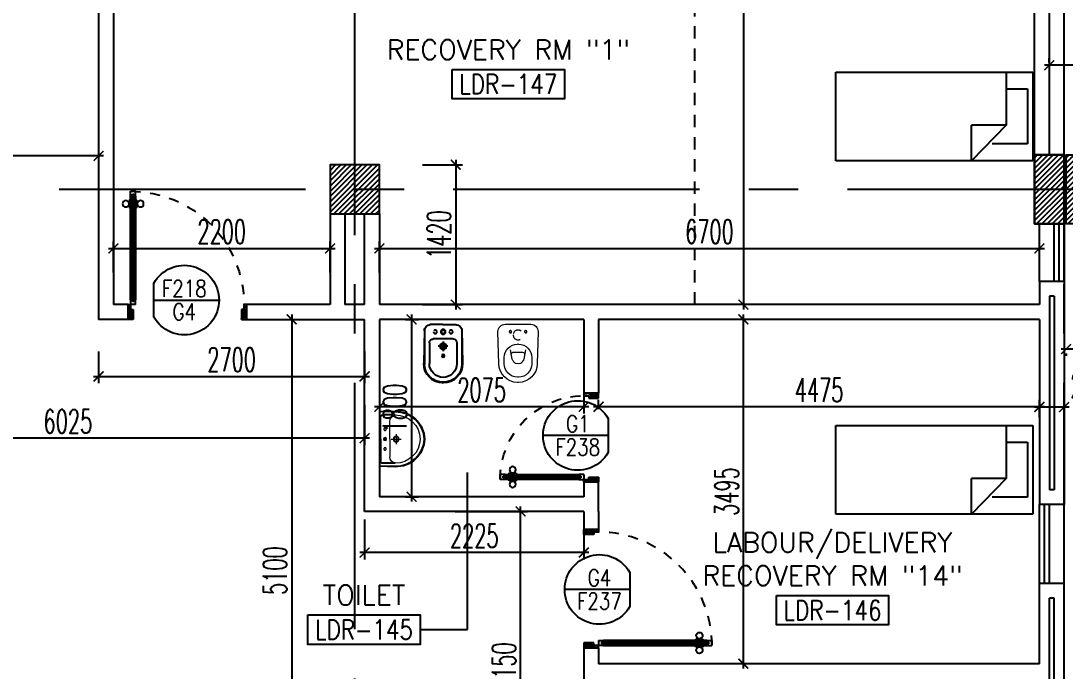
# Model space of a CAD drawing. Extents: x 275967.8 to 276060, y 57291.9 to 57371.4.
# Drawn here: x 276000.15 to 276010.75, y 57315.47 to 57322.07 of the extents above; entities that cross this region are included whole.
import ezdxf
from ezdxf.enums import TextEntityAlignment as Align

# ---------------------------------------------------------------- set-up
doc = ezdxf.new("R2010")
doc.units = 0
doc.header["$MEASUREMENT"] = 0
doc.header["$PDMODE"] = 34
for name, pattern in [('CENTERX2', [4, 2.5, -0.5, 0.5, -0.5]), ('DASHED', [0.75, 0.5, -0.25]), ('HIDDEN', [0.375, 0.25, -0.125]), ('HIDDEN2', [0.1875, 0.125, -0.0625])]:
    doc.linetypes.add(name, pattern=pattern)
doc.layers.get('0').update_dxf_attribs({"linetype": 'CONTINUOUS'})
doc.layers.get('DEFPOINTS').update_dxf_attribs({"linetype": 'CONTINUOUS'})
for name, color, linetype in [('AXES', 11, 'CENTERX2'), ('COL', 5, 'CONTINUOUS'), ('CRT-HIDE', 7, 'HIDDEN2'), ('DIM', 4, 'CONTINUOUS'), ('DOOR', 7, 'CONTINUOUS'), ('DOOR-CR', 2, 'CONTINUOUS'), ('DOOR-NO', 3, 'CONTINUOUS'), ('FIX', 3, 'CONTINUOUS'), ('FUR', 4, 'CONTINUOUS'), ('HAT', 8, 'CONTINUOUS'), ('INSUL', 4, 'CONTINUOUS'), ('RM-BOX', 4, 'CONTINUOUS'), ('RM-NAME', 2, 'CONTINUOUS'), ('RM-NO', 2, 'CONTINUOUS'), ('WALL', 2, 'CONTINUOUS'), ('WIN', 3, 'CONTINUOUS')]:
    doc.layers.add(name, color=color, linetype=linetype)
doc.styles.add('ROMANS', font='ROMANS.shx', dxfattribs={"width": 0.6})
doc.dimstyles.new('STANDARD in', dxfattribs={"dimtxt": 0.24, "dimasz": 0.1, "dimexe": 0.07, "dimexo": 0.05, "dimgap": 0.05, "dimtad": 1, "dimdec": 0, "dimlfac": 1000, "dimzin": 0, "dimdsep": 46, "dimtxsty": 'ROMANS', "dimblk": 'ARCHTICK', "dimcen": 0.05, "dimdle": 0.05, "dimclrd": 4, "dimclre": 4, "dimclrt": 2, "dimadec": 0, "dimazin": 0, "dimtfac": 1, "dimtdec": 0, "dimtmove": 2, "dimatfit": 3, "dimfxl": 0, "dimtolj": 1, "dimtzin": 0, "dimarcsym": 0})

# ---------------------------------------------------------------- blocks, each defined once
blk = doc.blocks.new('*X79')
at = {"color": 0}
for p, q in [((49339, 139867), (49822, 140350)), ((49339, 139920), (49769, 140350)), ((49339, 139973), (49716, 140350)), ((49339, 140026), (49663, 140350)), ((49339, 140079), (49610, 140350)), ((49339, 140132), (49557, 140350)), ((49339, 140185), (49504, 140350)), ((49339, 140238), (49451, 140350)), ((49339, 140291), (49398, 140350)), ((49339, 140344), (49345, 140350)), ((49375, 139850), (49839, 140314)), ((49428, 139850), (49839, 140261)), ((49481, 139850), (49839, 140207)), ((49535, 139850), (49839, 140154)), ((49588, 139850), (49839, 140101)), ((49641, 139850), (49839, 140048)), ((49694, 139850), (49839, 139995)), ((49747, 139850), (49839, 139942)), ((49800, 139850), (49839, 139889))]:
    blk.add_line(p, q, dxfattribs=at)
blk = doc.blocks.new('COL50')
at = {"layer": 'COL'}
blk.add_lwpolyline([(-250, 250), (-250, -250), (250, -250), (250, 250)], close=True, dxfattribs=at)
blk = doc.blocks.new('C11')
at = {"layer": 'HAT'}
h = blk.add_hatch(dxfattribs=at)
h.set_pattern_fill('ANSI31', color=256, scale=300, style=0)
h.set_pattern_definition([(45, (-248556.182, -75061.005), (-26.5165043, 26.5165043), [])])
h.paths.add_polyline_path([(300, 700), (0, 700), (0, 350), (300, 350)])
h.paths.add_polyline_path([(300, 350), (0, 350), (0, 0), (300, 0)])
at = {"layer": 'COL'}
blk.add_lwpolyline([(300, 700), (300, 0), (0, 0), (0, 700)], close=True, dxfattribs=at)
blk = doc.blocks.new('C11D')
at = {"layer": 'COL', "linetype": 'ByBlock'}
for p in [(-320, 0), (0, 0)]:
    blk.add_blockref('C11', p, dxfattribs=at)
blk = doc.blocks.new('RM1')
at = {"layer": 'RM-BOX'}
blk.add_lwpolyline([(570, -200), (-570, -200), (-570, -500), (570, -500)], close=True, dxfattribs=at)
at = {"layer": 'RM-NAME', "style": 'ROMANS'}
for tag, p in [('ROOMNAME1', (0, 324)), ('ROOMNAME2', (0, 0))]:
    blk.add_attdef(tag, text='', height=200, dxfattribs=at).set_placement(p, align=Align.MIDDLE)
at = {"layer": 'RM-NO', "style": 'ROMANS', "width": 0.8}
blk.add_attdef('ROOMNO', text='', height=200, dxfattribs=at).set_placement((0, -350), align=Align.MIDDLE)
blk = doc.blocks.new('DD1')
at = {"layer": 'DOOR-CR'}
blk.add_line((-308, 0), (353, 0), dxfattribs=at)
blk.add_lwpolyline([(-308, -173, 3.820224), (-308, 173)], format="xyb", close=True, dxfattribs=at)
at = {"layer": 'DOOR-NO', "color": 255, "style": 'ROMANS', "width": 0.8}
for tag, p in [('G', (0, 184)), ('000', (0, -141))]:
    blk.add_attdef(tag, text='', height=204, dxfattribs=at).set_placement(p, align=Align.MIDDLE)
blk = doc.blocks.new('DOOR90')
at = {"layer": 'DOOR', "color": 0, "linetype": 'ByBlock'}
for p, q in [((-150, 0), (-150, -25)), ((-150, 0), (0, 0)), ((0, -50), (0, 0)), ((-1000, -25), (-1000, -75)), ((-1000, -75), (-1000, -25)), ((-950, -25), (-1000, -25)), ((-950, -75), (-1000, -75)), ((-970, -42), (-970, -58)), ((-950, -42), (-970, -42)), ((-950, -58), (-970, -58)), ((-950, -25), (-950, -42)), ((-950, -58), (-950, -75)), ((-918, -25), (-918, -18)), ((-828, -18), (-918, -18)), ((-918, -75), (-918, -82)), ((-828, -82), (-918, -82)), ((-905, -18), (-905, -9)), ((-905, -9), (-840, -9)), ((-905, -18), (-840, -18)), ((-905, -82), (-905, -91)), ((-905, -82), (-840, -82)), ((-905, -91), (-840, -91)), ((-840, -18), (-840, -9)), ((-840, -82), (-840, -91)), ((-828, -25), (-828, -18)), ((-828, -75), (-828, -82)), ((-200, -42), (-200, -25)), ((-200, -25), (-150, -25)), ((-180, -42), (-200, -42)), ((-200, -75), (-200, -58)), ((-200, -58), (-180, -58)), ((-150, -75), (-200, -75)), ((-180, -58), (-180, -42)), ((-150, -75), (-150, -25)), ((-150, -25), (-100, -25)), ((-100, -25), (-100, -50)), ((-100, -50), (0, -50)), ((-150, -900), (-150, -875)), ((-150, -875), (-100, -875)), ((0, -900), (-150, -900)), ((-150, -900), (0, -900)), ((-100, -850), (0, -850)), ((-100, -875), (-100, -850)), ((0, -850), (0, -900))]:
    blk.add_line(p, q, dxfattribs=at)
at = {"layer": 'DOOR', "color": 9, "linetype": 'ByBlock'}
for p, q in [((0, -50), (-114, 0)), ((0, -50), (-40, 0)), ((0, -50), (-100, -37)), ((0, -850), (-114, -900)), ((0, -850), (-100, -863)), ((0, -850), (-40, -900))]:
    blk.add_line(p, q, dxfattribs=at)
at = {"layer": 'DOOR', "linetype": 'ByBlock'}
for p, q in [((-200, -25), (-950, -25)), ((-200, -42), (-950, -42)), ((-200, -58), (-950, -58)), ((-950, -75), (-200, -75))]:
    blk.add_line(p, q, dxfattribs=at)
at = {"layer": 'DOOR', "color": 0, "linetype": 'ByBlock'}
for centre in [(-873, 24), (-873, -124)]:
    blk.add_circle(centre, 32.4, dxfattribs=at)
at = {"layer": 'DOOR', "color": 9, "linetype": 'ByBlock'}
for centre, radius, start, end in [((0, -50), 154, 161.1053, 166.2858), ((0, -50), 134, 158.1598, 169.28), ((0, -50), 94.4, 148.0182, 180), ((0, -50), 74.4, 137.7764, 180), ((0, -50), 114, 154.0838, 167.3774), ((0, -50), 54.4, 113.2074, 180), ((0, -50), 34.4, 90, 180), ((0, -50), 14.4, 90, 180), ((0, -850), 154, 193.7142, 198.8947), ((0, -850), 134, 190.72, 201.8402), ((0, -850), 94.4, 180, 211.9818), ((0, -850), 74.4, 180, 222.2236), ((0, -850), 54.4, 180, 246.7926), ((0, -850), 34.4, 180, 270), ((0, -850), 14.4, 180, 270)]:
    blk.add_arc(centre, radius, start, end, dxfattribs=at)
at = {"layer": 'DOOR', "linetype": 'HIDDEN', "ltscale": 0.5}
blk.add_arc((-150, -25), 850, 180, 270, dxfattribs=at)
blk = doc.blocks.new('DOOR100')
at = {"layer": 'DOOR', "color": 0, "linetype": 'ByBlock'}
for p, q in [((-25, 1300), (-75, 1300)), ((-75, 1300), (-25, 1300)), ((-75, 1250), (-75, 1300)), ((-25, 1250), (-25, 1300)), ((-82, 1205), (-91, 1205)), ((-91, 1205), (-91, 1140)), ((-75, 1218), (-82, 1218)), ((-82, 1128), (-82, 1218)), ((-82, 1205), (-82, 1140)), ((-58, 1250), (-75, 1250)), ((-42, 1270), (-58, 1270)), ((-58, 1250), (-58, 1270)), ((-42, 1250), (-42, 1270)), ((-25, 1250), (-42, 1250)), ((-25, 1218), (-18, 1218)), ((-18, 1128), (-18, 1218)), ((-18, 1205), (-9, 1205)), ((-18, 1205), (-18, 1140)), ((-9, 1205), (-9, 1140)), ((-82, 1140), (-91, 1140)), ((-75, 1128), (-82, 1128)), ((-25, 1128), (-18, 1128)), ((-18, 1140), (-9, 1140)), ((-1200, 0), (-1200, 150)), ((-1200, 150), (-1175, 150)), ((-1200, 150), (-1200, 0)), ((-1175, 150), (-1175, 100)), ((-75, 200), (-58, 200)), ((-75, 150), (-75, 200)), ((-75, 150), (-25, 150)), ((-58, 200), (-58, 180)), ((-58, 180), (-42, 180)), ((-42, 200), (-25, 200)), ((-42, 180), (-42, 200)), ((-25, 200), (-25, 150)), ((0, 150), (-25, 150)), ((-25, 150), (-25, 100)), ((0, 150), (0, 0)), ((-1150, 0), (-1200, 0)), ((-1175, 100), (-1150, 100)), ((-1150, 100), (-1150, 0)), ((-50, 100), (-50, 0)), ((-25, 100), (-50, 100)), ((-50, 0), (0, 0))]:
    blk.add_line(p, q, dxfattribs=at)
at = {"layer": 'DOOR', "linetype": 'ByBlock'}
for p, q in [((-75, 1250), (-75, 200)), ((-58, 200), (-58, 1250)), ((-42, 200), (-42, 1250)), ((-25, 200), (-25, 1250)), ((0, 0), (0, 150))]:
    blk.add_line(p, q, dxfattribs=at)
at = {"layer": 'DOOR', "color": 9, "linetype": 'ByBlock'}
for p, q in [((-1150, 0), (-1200, 114)), ((-50, 0), (0, 114)), ((-1150, 0), (-1200, 40)), ((-1150, 0), (-1163, 100)), ((-50, 0), (-37, 100)), ((-50, 0), (0, 40))]:
    blk.add_line(p, q, dxfattribs=at)
at = {"layer": 'DOOR', "color": 0, "linetype": 'ByBlock'}
for centre in [(-124, 1173), (24, 1173)]:
    blk.add_circle(centre, 32.4, dxfattribs=at)
at = {"layer": 'DOOR', "linetype": 'HIDDEN', "ltscale": 0.5}
blk.add_arc((-25, 150), 1150, 90, 180.0001, dxfattribs=at)
at = {"layer": 'DOOR', "color": 9, "linetype": 'ByBlock'}
for centre, radius, start, end in [((-1150, 0), 154, 103.7142, 108.8947), ((-1150, 0), 134, 100.72, 111.8402), ((-50, 0), 134, 68.1598, 79.28), ((-50, 0), 114, 64.0838, 77.3774), ((-50, 0), 154, 71.1053, 76.2858), ((-1150, 0), 94.4, 90, 121.9818), ((-1150, 0), 74.4, 90, 132.2236), ((-1150, 0), 54.4, 90, 156.7926), ((-1150, 0), 34.4, 90, 180), ((-1150, 0), 14.4, 90, 180), ((-50, 0), 94.4, 58.0182, 90), ((-50, 0), 74.4, 47.7764, 90), ((-50, 0), 54.4, 23.2074, 90), ((-50, 0), 34.4, 0, 90), ((-50, 0), 14.4, 0, 90)]:
    blk.add_arc(centre, radius, start, end, dxfattribs=at)
blk = doc.blocks.new('A$C49F1192B')
at = {"layer": 'DOOR', "color": 0, "linetype": 'ByBlock', "xscale": -1, "rotation": 270}
blk.add_blockref('DOOR100', (0, 1200), dxfattribs=at)
blk = doc.blocks.new('_ARCHTICK')
at = {"color": 0, "linetype": 'ByBlock', "const_width": 0.15}
blk.add_lwpolyline([(-0.5, -0.5), (0.5, 0.5)], dxfattribs=at)
blk = doc.blocks.new('*D336')
at = {"layer": 'DEFPOINTS', "color": 0, "linetype": 'ByBlock', "ltscale": 0.3}
for p in [(276007.48, 57319.043), (276008.013, 57319.043), (276007.805, 57315.548)]:
    blk.add_point(p, dxfattribs=at)
at = {"layer": 'DIM', "color": 4, "linetype": 'ByBlock', "lineweight": -2, "ltscale": 0.3}
for p, q in [((276007.48, 57315.498), (276007.48, 57319.093)), ((276007.963, 57319.043), (276007.41, 57319.043)), ((276007.755, 57315.548), (276007.41, 57315.548))]:
    blk.add_line(p, q, dxfattribs=at)
at = {"layer": 'DIM', "color": 4, "linetype": 'ByBlock', "lineweight": -2, "ltscale": 0.3, "xscale": 0.1, "yscale": 0.1, "zscale": 0.1}
for p, rotation in [((276007.48, 57319.043), 90), ((276007.48, 57315.548), 270)]:
    blk.add_blockref('_ARCHTICK', p, dxfattribs=dict(at, rotation=rotation))
at = {"layer": 'DIM', "color": 2, "linetype": 'ByBlock', "ltscale": 0.3, "insert": (276007.31, 57317.295), "char_height": 0.24, "attachment_point": 5, "rotation": 90, "style": 'ROMANS'}
blk.add_mtext('\\A1;3495', dxfattribs=at)
blk = doc.blocks.new('*D335')
at = {"layer": 'DEFPOINTS', "color": 0, "linetype": 'ByBlock', "ltscale": 0.3}
for p in [(276006.01, 57318.156), (276006.01, 57318.082), (276010.485, 57318.002)]:
    blk.add_point(p, dxfattribs=at)
at = {"layer": 'DIM', "color": 4, "linetype": 'ByBlock', "lineweight": -2, "ltscale": 0.3}
for p, q in [((276010.535, 57318.156), (276005.96, 57318.156)), ((276006.01, 57318.132), (276006.01, 57318.226)), ((276010.485, 57318.052), (276010.485, 57318.226))]:
    blk.add_line(p, q, dxfattribs=at)
at = {"layer": 'DIM', "color": 4, "linetype": 'ByBlock', "lineweight": -2, "ltscale": 0.3, "xscale": 0.1, "yscale": 0.1, "zscale": 0.1, "rotation": 180}
blk.add_blockref('_ARCHTICK', (276006.01, 57318.156), dxfattribs=at)
at = {"layer": 'DIM', "color": 4, "linetype": 'ByBlock', "lineweight": -2, "ltscale": 0.3, "xscale": 0.1, "yscale": 0.1, "zscale": 0.1}
blk.add_blockref('_ARCHTICK', (276010.485, 57318.156), dxfattribs=at)
at = {"layer": 'DIM', "color": 2, "linetype": 'ByBlock', "ltscale": 0.3, "insert": (276008.248, 57318.326), "char_height": 0.24, "attachment_point": 5, "style": 'ROMANS'}
blk.add_mtext('\\A1;4475', dxfattribs=at)
blk = doc.blocks.new('*D334')
at = {"layer": 'DEFPOINTS', "color": 0, "linetype": 'ByBlock', "ltscale": 0.3}
for p in [(276003.785, 57318.457), (276005.86, 57318.457), (276003.785, 57318.156)]:
    blk.add_point(p, dxfattribs=at)
at = {"layer": 'DIM', "color": 4, "linetype": 'ByBlock', "lineweight": -2, "ltscale": 0.3}
for p, q in [((276003.785, 57318.407), (276003.785, 57318.086)), ((276005.86, 57318.407), (276005.86, 57318.086)), ((276005.91, 57318.156), (276003.735, 57318.156))]:
    blk.add_line(p, q, dxfattribs=at)
at = {"layer": 'DIM', "color": 4, "linetype": 'ByBlock', "lineweight": -2, "ltscale": 0.3, "xscale": 0.1, "yscale": 0.1, "zscale": 0.1, "rotation": 180}
blk.add_blockref('_ARCHTICK', (276003.785, 57318.156), dxfattribs=at)
at = {"layer": 'DIM', "color": 4, "linetype": 'ByBlock', "lineweight": -2, "ltscale": 0.3, "xscale": 0.1, "yscale": 0.1, "zscale": 0.1}
blk.add_blockref('_ARCHTICK', (276005.86, 57318.156), dxfattribs=at)
at = {"layer": 'DIM', "color": 2, "linetype": 'ByBlock', "ltscale": 0.3, "insert": (276004.823, 57318.326), "char_height": 0.24, "attachment_point": 5, "style": 'ROMANS'}
blk.add_mtext('\\A1;2075', dxfattribs=at)
blk = doc.blocks.new('*D333')
at = {"layer": 'DEFPOINTS', "color": 0, "linetype": 'ByBlock', "ltscale": 0.3}
for p in [(276004.001, 57319.043), (276004.001, 57317.243), (276004.112, 57317.243)]:
    blk.add_point(p, dxfattribs=at)
at = {"layer": 'DIM', "color": 4, "linetype": 'ByBlock', "lineweight": -2, "ltscale": 0.3}
for p, q in [((276004.112, 57319.093), (276004.112, 57317.193)), ((276004.051, 57319.043), (276004.182, 57319.043)), ((276004.051, 57317.243), (276004.182, 57317.243))]:
    blk.add_line(p, q, dxfattribs=at)
at = {"layer": 'DIM', "color": 4, "linetype": 'ByBlock', "lineweight": -2, "ltscale": 0.3, "xscale": 0.1, "yscale": 0.1, "zscale": 0.1}
for p, rotation in [((276004.112, 57319.043), 90), ((276004.112, 57317.243), 270)]:
    blk.add_blockref('_ARCHTICK', p, dxfattribs=dict(at, rotation=rotation))
at = {"layer": 'DIM', "color": 2, "linetype": 'ByBlock', "ltscale": 0.3, "insert": (276003.942, 57318.143), "char_height": 0.24, "attachment_point": 5, "rotation": 90, "style": 'ROMANS'}
blk.add_mtext('\\A1;1800', dxfattribs=at)
blk = doc.blocks.new('*D332')
at = {"layer": 'DEFPOINTS', "color": 0, "linetype": 'ByBlock', "ltscale": 0.3}
for p in [(276004.506, 57317.093), (276005.219, 57317.093), (276003.998, 57313.943)]:
    blk.add_point(p, dxfattribs=at)
at = {"layer": 'DIM', "color": 4, "linetype": 'ByBlock', "lineweight": -2, "ltscale": 0.3}
for p, q in [((276004.556, 57317.093), (276005.289, 57317.093)), ((276005.219, 57313.893), (276005.219, 57317.143)), ((276004.048, 57313.943), (276005.289, 57313.943))]:
    blk.add_line(p, q, dxfattribs=at)
at = {"layer": 'DIM', "color": 4, "linetype": 'ByBlock', "lineweight": -2, "ltscale": 0.3, "xscale": 0.1, "yscale": 0.1, "zscale": 0.1}
for p, rotation in [((276005.219, 57317.093), 90), ((276005.219, 57313.943), 270)]:
    blk.add_blockref('_ARCHTICK', p, dxfattribs=dict(at, rotation=rotation))
at = {"layer": 'DIM', "color": 2, "linetype": 'ByBlock', "ltscale": 0.3, "insert": (276005.049, 57315.518), "char_height": 0.24, "attachment_point": 5, "rotation": 90, "style": 'ROMANS'}
blk.add_mtext('\\A1;3150', dxfattribs=at)
blk = doc.blocks.new('*D331')
at = {"layer": 'DEFPOINTS', "color": 0, "linetype": 'ByBlock', "ltscale": 0.3}
for p in [(276008.284, 57326.063), (276007.48, 57319.193), (276008.04, 57319.193)]:
    blk.add_point(p, dxfattribs=at)
at = {"layer": 'DIM', "color": 4, "linetype": 'ByBlock', "lineweight": -2, "ltscale": 0.3}
for p, q in [((276007.48, 57326.113), (276007.48, 57319.143)), ((276008.234, 57326.063), (276007.41, 57326.063)), ((276007.99, 57319.193), (276007.41, 57319.193))]:
    blk.add_line(p, q, dxfattribs=at)
at = {"layer": 'DIM', "color": 4, "linetype": 'ByBlock', "lineweight": -2, "ltscale": 0.3, "xscale": 0.1, "yscale": 0.1, "zscale": 0.1}
for p, rotation in [((276007.48, 57326.063), 90), ((276007.48, 57319.193), 270)]:
    blk.add_blockref('_ARCHTICK', p, dxfattribs=dict(at, rotation=rotation))
at = {"layer": 'DIM', "color": 2, "linetype": 'ByBlock', "ltscale": 0.3, "insert": (276007.31, 57322.628), "char_height": 0.24, "attachment_point": 5, "rotation": 90, "style": 'ROMANS'}
blk.add_mtext('\\A1;6870', dxfattribs=at)
blk = doc.blocks.new('*D328')
at = {"layer": 'DEFPOINTS', "color": 0, "linetype": 'ByBlock', "ltscale": 0.3}
for p in [(276002.594, 57319.043), (276002.496, 57313.943), (276002.895, 57313.943)]:
    blk.add_point(p, dxfattribs=at)
at = {"layer": 'DIM', "color": 4, "linetype": 'ByBlock', "lineweight": -2, "ltscale": 0.3}
for p, q in [((276002.895, 57319.093), (276002.895, 57313.893)), ((276002.644, 57319.043), (276002.965, 57319.043)), ((276002.546, 57313.943), (276002.965, 57313.943))]:
    blk.add_line(p, q, dxfattribs=at)
at = {"layer": 'DIM', "color": 4, "linetype": 'ByBlock', "lineweight": -2, "ltscale": 0.3, "xscale": 0.1, "yscale": 0.1, "zscale": 0.1}
for p, rotation in [((276002.895, 57319.043), 90), ((276002.895, 57313.943), 270)]:
    blk.add_blockref('_ARCHTICK', p, dxfattribs=dict(at, rotation=rotation))
at = {"layer": 'DIM', "color": 2, "linetype": 'ByBlock', "ltscale": 0.3, "insert": (276002.725, 57316.493), "char_height": 0.24, "attachment_point": 5, "rotation": 90, "style": 'ROMANS'}
blk.add_mtext('\\A1;5100', dxfattribs=at)
blk = doc.blocks.new('*D286')
at = {"layer": 'DEFPOINTS', "color": 0, "linetype": 'ByBlock', "ltscale": 0.3}
for p in [(276010.585, 57321.623), (276010.585, 57321.601), (276015.48, 57321.601)]:
    blk.add_point(p, dxfattribs=at)
at = {"layer": 'DIM', "color": 4, "linetype": 'ByBlock', "lineweight": -2, "ltscale": 0.3}
for p, q in [((276010.585, 57321.651), (276010.585, 57321.693)), ((276015.48, 57321.651), (276015.48, 57321.693)), ((276015.53, 57321.623), (276010.535, 57321.623))]:
    blk.add_line(p, q, dxfattribs=at)
at = {"layer": 'DIM', "color": 4, "linetype": 'ByBlock', "lineweight": -2, "ltscale": 0.3, "xscale": 0.1, "yscale": 0.1, "zscale": 0.1, "rotation": 180}
blk.add_blockref('_ARCHTICK', (276010.585, 57321.623), dxfattribs=at)
at = {"layer": 'DIM', "color": 4, "linetype": 'ByBlock', "lineweight": -2, "ltscale": 0.3, "xscale": 0.1, "yscale": 0.1, "zscale": 0.1}
blk.add_blockref('_ARCHTICK', (276015.48, 57321.623), dxfattribs=at)
at = {"layer": 'DIM', "color": 2, "linetype": 'ByBlock', "ltscale": 0.3, "insert": (276013.033, 57321.793), "char_height": 0.24, "attachment_point": 5, "style": 'ROMANS'}
blk.add_mtext('\\A1;4895', dxfattribs=at)
blk = doc.blocks.new('*D275')
at = {"layer": 'DEFPOINTS', "color": 0, "linetype": 'ByBlock', "ltscale": 0.3}
for p in [(276010.755, 57318.747), (276010.755, 57318.742), (276020.375, 57318.747)]:
    blk.add_point(p, dxfattribs=at)
at = {"layer": 'DIM', "color": 4, "linetype": 'ByBlock', "lineweight": -2, "ltscale": 0.3}
for p, q in [((276020.425, 57318.742), (276010.705, 57318.742)), ((276010.755, 57318.697), (276010.755, 57318.672)), ((276020.375, 57318.697), (276020.375, 57318.672))]:
    blk.add_line(p, q, dxfattribs=at)
at = {"layer": 'DIM', "color": 4, "linetype": 'ByBlock', "lineweight": -2, "ltscale": 0.3, "xscale": 0.1, "yscale": 0.1, "zscale": 0.1, "rotation": 180}
blk.add_blockref('_ARCHTICK', (276010.755, 57318.742), dxfattribs=at)
at = {"layer": 'DIM', "color": 4, "linetype": 'ByBlock', "lineweight": -2, "ltscale": 0.3, "xscale": 0.1, "yscale": 0.1, "zscale": 0.1}
blk.add_blockref('_ARCHTICK', (276020.375, 57318.742), dxfattribs=at)
at = {"layer": 'DIM', "color": 2, "linetype": 'ByBlock', "ltscale": 0.3, "insert": (276015.565, 57318.912), "char_height": 0.24, "attachment_point": 5, "style": 'ROMANS'}
blk.add_mtext('\\A1;9620', dxfattribs=at)
blk = doc.blocks.new('*D274')
at = {"layer": 'DEFPOINTS', "color": 0, "linetype": 'ByBlock', "ltscale": 0.3}
for p in [(276010.485, 57318.229), (276010.485, 57318.153), (276010.735, 57318.229)]:
    blk.add_point(p, dxfattribs=at)
at = {"layer": 'DIM', "color": 4, "linetype": 'ByBlock', "lineweight": -2, "ltscale": 0.3}
for p, q in [((276010.785, 57318.153), (276010.435, 57318.153)), ((276010.485, 57318.179), (276010.485, 57318.083)), ((276010.735, 57318.179), (276010.735, 57318.083))]:
    blk.add_line(p, q, dxfattribs=at)
at = {"layer": 'DIM', "color": 4, "linetype": 'ByBlock', "lineweight": -2, "ltscale": 0.3, "xscale": 0.1, "yscale": 0.1, "zscale": 0.1, "rotation": 180}
blk.add_blockref('_ARCHTICK', (276010.485, 57318.153), dxfattribs=at)
at = {"layer": 'DIM', "color": 4, "linetype": 'ByBlock', "lineweight": -2, "ltscale": 0.3, "xscale": 0.1, "yscale": 0.1, "zscale": 0.1}
blk.add_blockref('_ARCHTICK', (276010.735, 57318.153), dxfattribs=at)
at = {"layer": 'DIM', "color": 2, "linetype": 'ByBlock', "ltscale": 0.3, "insert": (276010.983, 57318.371), "char_height": 0.24, "attachment_point": 5, "style": 'ROMANS'}
blk.add_mtext('\\A1;250', dxfattribs=at)
blk = doc.blocks.new('LAV1')
at = {"layer": 'FIX', "linetype": 'DASHED', "lineweight": 20, "ltscale": 0.05}
for p, q in [((50, 220), (-50, 220)), ((0, 170), (0, 270)), ((0, 170), (0, 270))]:
    blk.add_line(p, q, dxfattribs=at)
at = {"layer": 'FIX', "linetype": 'ByBlock', "ltscale": 0.3}
for p, q in [((-280, 210), (-275, 50)), ((-245, 210), (-245, 85)), ((245, 210), (245, 85)), ((280, 210), (275, 50)), ((0, 60), (-220, 60)), ((0, 60), (220, 60))]:
    blk.add_line(p, q, dxfattribs=at)
at = {"layer": 'FIX', "linetype": 'Continuous', "lineweight": 20}
for p, q in [((-275, 210), (-275, 50)), ((0, 155), (-181, 155)), ((0, 155), (181, 155)), ((275, 210), (275, 50)), ((0, 50), (-275, 50)), ((0, 50), (-252, 50)), ((0, 50), (252, 50)), ((0, 50), (275, 50))]:
    blk.add_line(p, q, dxfattribs=at)
at = {"layer": 'FIX', "lineweight": 20}
for p, q in [((16, 107), (-15, 107)), ((0, 92), (0, 123))]:
    blk.add_line(p, q, dxfattribs=at)
for centre, radius in [((0, 220), 29.5), ((0, 220), 22.5), ((0, 107), 15.5)]:
    blk.add_circle(centre, radius, dxfattribs=at)
at = {"layer": 'FIX', "linetype": 'HIDDEN', "lineweight": 20, "ltscale": 0.05}
for centre in [(-100, 107), (100, 107)]:
    blk.add_circle(centre, 12.4, dxfattribs=at)
at = {"layer": 'FIX', "linetype": 'ByBlock', "ltscale": 0.3}
for centre, radius, start, end in [((7, 220), 287, 91.3776, 182.0064), ((-7, 220), 287, 357.9936, 88.6224), ((-220, 85), 24.9, 179.7021, 269.9486), ((220, 85), 24.9, 270.0514, 0.2979)]:
    blk.add_arc(centre, radius, start, end, dxfattribs=at)
at = {"layer": 'FIX', "linetype": 'Continuous', "lineweight": 20}
for centre, radius, start, end in [((8, 217), 283, 91.6988, 181.351), ((8, 212), 253, 91.7328, 180.4884), ((-8, 217), 283, 358.649, 88.3012), ((-8, 212), 253, 359.5116, 88.2672), ((-179, 222), 66.9, 190.2006, 268.0786), ((179, 222), 66.9, 271.9214, 349.7994)]:
    blk.add_arc(centre, radius, start, end, dxfattribs=at)
blk = doc.blocks.new('WC1')
at = {"layer": 'FIX', "lineweight": 20}
for p, q in [((-210, 204), (-538, 194)), ((-475, 141), (-538, 141)), ((-727, 5), (-727, -5)), ((-674, 5), (-674, -5)), ((-534, 24), (-540, 0)), ((-540, 0), (-534, -24)), ((-395, 76), (-490, 60)), ((-339, 5), (-339, -5)), ((-490, -60), (-395, -76)), ((-538, -141), (-475, -141)), ((-538, -194), (-210, -204))]:
    blk.add_line(p, q, dxfattribs=at)
at = {"layer": 'FIX', "linetype": 'Continuous', "lineweight": 20}
blk.add_line((-420, -47), (-420, 45), dxfattribs=at)
at = {"layer": 'FIX', "lineweight": 20}
blk.add_lwpolyline([(-213, -204), (-210, -204, 0.414214), (-137, -131), (-137, 0), (-137, 131, 0.414214), (-210, 204)], format="xyb", dxfattribs=at)
at = {"layer": 'FIX', "linetype": 'HIDDEN2', "lineweight": 20, "ltscale": 0.3}
blk.add_circle((-245, 0), 49.8, dxfattribs=at)
at = {"layer": 'FIX', "linetype": 'HIDDEN', "lineweight": 20, "ltscale": 0.05}
for centre in [(-213, 78), (-213, -77)]:
    blk.add_circle(centre, 11.6, dxfattribs=at)
at = {"layer": 'FIX', "lineweight": 20}
for centre, radius, start, end in [((-538, 5), 189, 90, 180), ((-538, 5), 136, 90, 180), ((-475, 5), 136, 360, 90), ((-473, -7), 68.2, 128.9242, 152.8468), ((-464, -18), 82, 108.496, 128.9242), ((-538, -5), 189, 180, 270), ((-538, -5), 136, 180, 270), ((-473, 7), 68.2, 207.1532, 231.0758), ((-464, 18), 82, 231.0758, 251.504), ((-475, -5), 136, 270, 0)]:
    blk.add_arc(centre, radius, start, end, dxfattribs=at)
at = {"layer": 'FIX', "linetype": 'Continuous', "lineweight": 20}
for centre, start, end in [((-443, 46), 357.6662, 91.6121), ((-442, -46), 268.3879, 2.3338)]:
    blk.add_arc(centre, 22.3, start, end, dxfattribs=at)
blk = doc.blocks.new('BIDET1')
at = {"layer": 'FIX'}
for p, q in [((-88, 190), (-428, 190)), ((-210, 140), (-420, 140)), ((-25, -3), (-25, 128)), ((-617, 2), (-617, -3)), ((-352, 1), (-352, 1)), ((-350, 5), (-350, 5)), ((-348, 1), (-348, 1)), ((-346, 5), (-346, 5)), ((-344, 9), (-344, 9)), ((-344, 1), (-344, 1)), ((-342, 5), (-342, 5)), ((-341, 9), (-341, 9)), ((-341, 1), (-341, 1)), ((-339, 5), (-339, 5)), ((-337, 1), (-337, 1)), ((-335, 5), (-335, 5)), ((-333, 1), (-333, 1)), ((-170, 100), (-170, -100)), ((-617, -8), (-617, -3)), ((-350, -2), (-350, -2)), ((-348, -6), (-348, -6)), ((-346, -2), (-346, -2)), ((-346, -10), (-346, -10)), ((-344, -6), (-344, -6)), ((-342, -2), (-342, -2)), ((-342, -10), (-342, -10)), ((-341, -6), (-341, -6)), ((-339, -2), (-339, -2)), ((-339, -10), (-339, -10)), ((-337, -6), (-337, -6)), ((-335, -2), (-335, -2)), ((-333, -6), (-333, -6)), ((-331, -2), (-331, -2)), ((-25, -3), (-25, -134)), ((-88, -190), (-428, -190)), ((-210, -140), (-420, -140))]:
    blk.add_line(p, q, dxfattribs=at)
at = {"layer": 'FIX', "linetype": 'ByBlock', "ltscale": 0.3}
for p, q in [((-75, 190), (-420, 197)), ((-75, -190), (-420, -197))]:
    blk.add_line(p, q, dxfattribs=at)
at = {"layer": 'FIX', "linetype": 'DASHED', "ltscale": 0.05}
for p, q in [((-196, 0), (-294, 0)), ((-245, 49), (-245, -49))]:
    blk.add_line(p, q, dxfattribs=at)
at = {"layer": 'FIX'}
for centre, radius in [((-342, 0), 13.8), ((-342, 0), 11), ((-245, 0), 31.7), ((-245, 0), 22.5), ((-98, 0), 24.5), ((-98, 0), 17.5)]:
    blk.add_circle(centre, radius, dxfattribs=at)
at = {"layer": 'FIX', "linetype": 'HIDDEN', "ltscale": 0.05}
for centre in [(-98, 80), (-98, -80)]:
    blk.add_circle(centre, 17.5, dxfattribs=at)
at = {"layer": 'FIX', "linetype": 'ByBlock', "ltscale": 0.3}
blk.add_arc((-420, 0), 197, 90, 270, dxfattribs=at)
at = {"layer": 'FIX'}
for centre, radius, start, end in [((-420, 0), 190, 90, 270), ((-420, 0), 140, 90, 270), ((-210, 100), 40, 0, 90), ((-87, 128), 62.1, 0.1463, 90.8397), ((-210, -100), 40, 270, 0), ((-87, -128), 62.1, 269.1603, 359.8537)]:
    blk.add_arc(centre, radius, start, end, dxfattribs=at)
blk = doc.blocks.new('*D776')
at = {"layer": 'DEFPOINTS', "color": 0, "linetype": 'ByBlock', "ltscale": 0.3}
for p in [(275997.61, 57318.355), (276003.635, 57318.225), (275997.61, 57317.837)]:
    blk.add_point(p, dxfattribs=at)
at = {"layer": 'DIM', "color": 4, "linetype": 'ByBlock', "lineweight": -2, "ltscale": 0.3}
for p, q in [((275997.61, 57318.305), (275997.61, 57317.767)), ((276003.635, 57318.175), (276003.635, 57317.767)), ((276003.685, 57317.837), (275997.56, 57317.837))]:
    blk.add_line(p, q, dxfattribs=at)
at = {"layer": 'DIM', "color": 4, "linetype": 'ByBlock', "lineweight": -2, "ltscale": 0.3, "xscale": 0.1, "yscale": 0.1, "zscale": 0.1, "rotation": 180}
blk.add_blockref('_ARCHTICK', (275997.61, 57317.837), dxfattribs=at)
at = {"layer": 'DIM', "color": 4, "linetype": 'ByBlock', "lineweight": -2, "ltscale": 0.3, "xscale": 0.1, "yscale": 0.1, "zscale": 0.1}
blk.add_blockref('_ARCHTICK', (276003.635, 57317.837), dxfattribs=at)
at = {"layer": 'DIM', "color": 2, "linetype": 'ByBlock', "ltscale": 0.3, "insert": (276000.623, 57318.007), "char_height": 0.24, "attachment_point": 5, "style": 'ROMANS'}
blk.add_mtext('\\A1;6025', dxfattribs=at)
blk = doc.blocks.new('*D777')
at = {"layer": 'DEFPOINTS', "color": 0, "linetype": 'ByBlock', "ltscale": 0.3}
for p in [(275997.61, 57321.221), (276000.935, 57321.149), (275997.61, 57320.703)]:
    blk.add_point(p, dxfattribs=at)
at = {"layer": 'DIM', "color": 4, "linetype": 'ByBlock', "lineweight": -2, "ltscale": 0.3}
for p, q in [((275997.61, 57321.171), (275997.61, 57320.633)), ((276000.935, 57321.099), (276000.935, 57320.633)), ((276000.985, 57320.703), (275997.56, 57320.703))]:
    blk.add_line(p, q, dxfattribs=at)
at = {"layer": 'DIM', "color": 4, "linetype": 'ByBlock', "lineweight": -2, "ltscale": 0.3, "xscale": 0.1, "yscale": 0.1, "zscale": 0.1, "rotation": 180}
blk.add_blockref('_ARCHTICK', (275997.61, 57320.703), dxfattribs=at)
at = {"layer": 'DIM', "color": 4, "linetype": 'ByBlock', "lineweight": -2, "ltscale": 0.3, "xscale": 0.1, "yscale": 0.1, "zscale": 0.1}
blk.add_blockref('_ARCHTICK', (276000.935, 57320.703), dxfattribs=at)
at = {"layer": 'DIM', "color": 2, "linetype": 'ByBlock', "ltscale": 0.3, "insert": (275999.273, 57320.873), "char_height": 0.24, "attachment_point": 5, "style": 'ROMANS'}
blk.add_mtext('\\A1;3325', dxfattribs=at)
blk = doc.blocks.new('*D816')
at = {"layer": 'DEFPOINTS', "color": 0, "linetype": 'ByBlock', "ltscale": 0.3}
for p in [(276003.635, 57317.063), (276005.86, 57317.015), (276003.635, 57316.676)]:
    blk.add_point(p, dxfattribs=at)
at = {"layer": 'DIM', "color": 4, "linetype": 'ByBlock', "lineweight": -2, "ltscale": 0.3}
for p, q in [((276003.635, 57317.013), (276003.635, 57316.606)), ((276005.86, 57316.965), (276005.86, 57316.606)), ((276005.91, 57316.676), (276003.585, 57316.676))]:
    blk.add_line(p, q, dxfattribs=at)
at = {"layer": 'DIM', "color": 4, "linetype": 'ByBlock', "lineweight": -2, "ltscale": 0.3, "xscale": 0.1, "yscale": 0.1, "zscale": 0.1, "rotation": 180}
blk.add_blockref('_ARCHTICK', (276003.635, 57316.676), dxfattribs=at)
at = {"layer": 'DIM', "color": 4, "linetype": 'ByBlock', "lineweight": -2, "ltscale": 0.3, "xscale": 0.1, "yscale": 0.1, "zscale": 0.1}
blk.add_blockref('_ARCHTICK', (276005.86, 57316.676), dxfattribs=at)
at = {"layer": 'DIM', "color": 2, "linetype": 'ByBlock', "ltscale": 0.3, "insert": (276004.748, 57316.846), "char_height": 0.24, "attachment_point": 5, "style": 'ROMANS'}
blk.add_mtext('\\A1;2225', dxfattribs=at)
blk = doc.blocks.new('*D817')
at = {"layer": 'DEFPOINTS', "color": 0, "linetype": 'ByBlock', "ltscale": 0.3}
for p in [(276000.935, 57318.767), (276003.635, 57318.767), (276003.635, 57318.464)]:
    blk.add_point(p, dxfattribs=at)
at = {"layer": 'DIM', "color": 4, "linetype": 'ByBlock', "lineweight": -2, "ltscale": 0.3}
for p, q in [((276000.935, 57318.717), (276000.935, 57318.394)), ((276003.635, 57318.717), (276003.635, 57318.394)), ((276000.885, 57318.464), (276003.685, 57318.464))]:
    blk.add_line(p, q, dxfattribs=at)
at = {"layer": 'DIM', "color": 4, "linetype": 'ByBlock', "lineweight": -2, "ltscale": 0.3, "xscale": 0.1, "yscale": 0.1, "zscale": 0.1, "rotation": 180}
blk.add_blockref('_ARCHTICK', (276000.935, 57318.464), dxfattribs=at)
at = {"layer": 'DIM', "color": 4, "linetype": 'ByBlock', "lineweight": -2, "ltscale": 0.3, "xscale": 0.1, "yscale": 0.1, "zscale": 0.1}
blk.add_blockref('_ARCHTICK', (276003.635, 57318.464), dxfattribs=at)
at = {"layer": 'DIM', "color": 2, "linetype": 'ByBlock', "ltscale": 0.3, "insert": (276002.285, 57318.634), "char_height": 0.24, "attachment_point": 5, "style": 'ROMANS'}
blk.add_mtext('\\A1;2700', dxfattribs=at)
blk = doc.blocks.new('*D818')
at = {"layer": 'DEFPOINTS', "color": 0, "linetype": 'ByBlock', "ltscale": 0.3}
for p in [(276010.485, 57319.763), (276003.785, 57319.469), (276010.485, 57319.469)]:
    blk.add_point(p, dxfattribs=at)
at = {"layer": 'DIM', "color": 4, "linetype": 'ByBlock', "lineweight": -2, "ltscale": 0.3}
for p, q in [((276003.785, 57319.519), (276003.785, 57319.833)), ((276010.485, 57319.519), (276010.485, 57319.833)), ((276003.735, 57319.763), (276010.535, 57319.763))]:
    blk.add_line(p, q, dxfattribs=at)
at = {"layer": 'DIM', "color": 4, "linetype": 'ByBlock', "lineweight": -2, "ltscale": 0.3, "xscale": 0.1, "yscale": 0.1, "zscale": 0.1, "rotation": 180}
blk.add_blockref('_ARCHTICK', (276003.785, 57319.763), dxfattribs=at)
at = {"layer": 'DIM', "color": 4, "linetype": 'ByBlock', "lineweight": -2, "ltscale": 0.3, "xscale": 0.1, "yscale": 0.1, "zscale": 0.1}
blk.add_blockref('_ARCHTICK', (276010.485, 57319.763), dxfattribs=at)
at = {"layer": 'DIM', "color": 2, "linetype": 'ByBlock', "ltscale": 0.3, "insert": (276007.135, 57319.933), "char_height": 0.24, "attachment_point": 5, "style": 'ROMANS'}
blk.add_mtext('\\A1;6700', dxfattribs=at)
blk = doc.blocks.new('*D819')
at = {"layer": 'DEFPOINTS', "color": 0, "linetype": 'ByBlock', "ltscale": 0.3}
for p in [(276003.285, 57319.763), (276001.085, 57319.469), (276003.285, 57319.469)]:
    blk.add_point(p, dxfattribs=at)
at = {"layer": 'DIM', "color": 4, "linetype": 'ByBlock', "lineweight": -2, "ltscale": 0.3}
for p, q in [((276001.085, 57319.519), (276001.085, 57319.833)), ((276003.285, 57319.519), (276003.285, 57319.833)), ((276001.035, 57319.763), (276003.335, 57319.763))]:
    blk.add_line(p, q, dxfattribs=at)
at = {"layer": 'DIM', "color": 4, "linetype": 'ByBlock', "lineweight": -2, "ltscale": 0.3, "xscale": 0.1, "yscale": 0.1, "zscale": 0.1, "rotation": 180}
blk.add_blockref('_ARCHTICK', (276001.085, 57319.763), dxfattribs=at)
at = {"layer": 'DIM', "color": 4, "linetype": 'ByBlock', "lineweight": -2, "ltscale": 0.3, "xscale": 0.1, "yscale": 0.1, "zscale": 0.1}
blk.add_blockref('_ARCHTICK', (276003.285, 57319.763), dxfattribs=at)
at = {"layer": 'DIM', "color": 2, "linetype": 'ByBlock', "ltscale": 0.3, "insert": (276002.185, 57319.933), "char_height": 0.24, "attachment_point": 5, "style": 'ROMANS'}
blk.add_mtext('\\A1;2200', dxfattribs=at)
blk = doc.blocks.new('*D820')
at = {"layer": 'DEFPOINTS', "color": 0, "linetype": 'ByBlock', "ltscale": 0.3}
for p in [(276004.172, 57320.613), (276004.172, 57319.193), (276004.56, 57319.193)]:
    blk.add_point(p, dxfattribs=at)
at = {"layer": 'DIM', "color": 4, "linetype": 'ByBlock', "lineweight": -2, "ltscale": 0.3}
for p, q in [((276004.222, 57320.613), (276004.63, 57320.613)), ((276004.56, 57320.663), (276004.56, 57319.143)), ((276004.222, 57319.193), (276004.63, 57319.193))]:
    blk.add_line(p, q, dxfattribs=at)
at = {"layer": 'DIM', "color": 4, "linetype": 'ByBlock', "lineweight": -2, "ltscale": 0.3, "xscale": 0.1, "yscale": 0.1, "zscale": 0.1}
for p, rotation in [((276004.56, 57320.613), 90), ((276004.56, 57319.193), 270)]:
    blk.add_blockref('_ARCHTICK', p, dxfattribs=dict(at, rotation=rotation))
at = {"layer": 'DIM', "color": 2, "linetype": 'ByBlock', "ltscale": 0.3, "insert": (276004.39, 57319.903), "char_height": 0.24, "attachment_point": 5, "rotation": 90, "style": 'ROMANS'}
blk.add_mtext('\\A1;1420', dxfattribs=at)

msp = doc.modelspace()

# ---------------------------------------------------------------- linework, layer by layer
at = {"layer": 'AXES'}
for p, q in [((276003.5355, 57291.8986), (276003.5355, 57370.7113)), ((276010.7355, 57291.8986), (276010.7355, 57370.3613)), ((275968.5355, 57320.3629), (276036.5755, 57320.3629))]:
    msp.add_line(p, q, dxfattribs=at)
at = {"layer": 'CRT-HIDE'}
msp.add_line((276006.9855, 57319.1929), (276006.9855, 57323.1967), dxfattribs=at)
at = {"layer": 'FUR'}
for p, q in [((276008.4195, 57320.6536), (276008.4195, 57321.5536)), ((276008.4195, 57321.5536), (276010.4195, 57321.5536)), ((276010.1478, 57321.5536), (276010.1478, 57321.0147)), ((276010.4195, 57321.5536), (276010.4195, 57320.6536)), ((276010.1478, 57321.3837), (276010.364, 57321.3837)), ((276010.364, 57321.3837), (276010.364, 57320.8257)), ((276010.1478, 57321.0147), (276009.7944, 57321.0147)), ((276009.7944, 57320.6536), (276009.7944, 57321.0147)), ((276010.1478, 57321.0147), (276009.7944, 57320.6536)), ((276010.364, 57320.8257), (276010.0043, 57320.8257)), ((276010.4195, 57320.6536), (276008.4195, 57320.6536)), ((276008.4195, 57317.0673), (276008.4195, 57317.9673)), ((276008.4195, 57317.9673), (276010.4195, 57317.9673)), ((276010.1478, 57317.9673), (276010.1478, 57317.4284)), ((276010.4195, 57317.9673), (276010.4195, 57317.0673)), ((276010.1478, 57317.7974), (276010.364, 57317.7974)), ((276010.364, 57317.7974), (276010.364, 57317.2395)), ((276010.1478, 57317.4284), (276009.7944, 57317.4284)), ((276009.7944, 57317.0673), (276009.7944, 57317.4284)), ((276010.1478, 57317.4284), (276009.7944, 57317.0673)), ((276010.364, 57317.2395), (276010.0043, 57317.2395)), ((276010.4195, 57317.0673), (276008.4195, 57317.0673))]:
    msp.add_line(p, q, dxfattribs=at)
at = {"layer": 'INSUL'}
for p, q in [((276010.5855, 57319.2779), (276010.5855, 57317.3129)), ((276010.6355, 57319.2779), (276010.5855, 57319.2779)), ((276010.6355, 57319.2779), (276010.6355, 57317.3129)), ((276010.6355, 57317.3129), (276010.5855, 57317.3129)), ((276010.5855, 57314.9129), (276010.5855, 57316.2129)), ((276010.6355, 57316.2129), (276010.5855, 57316.2129)), ((276010.6355, 57314.9129), (276010.6355, 57316.2129))]:
    msp.add_line(p, q, dxfattribs=at)
at = {"layer": 'RM-NAME', "color": 5, "linetype": 'ByBlock'}
for p, q in [((276004.6797, 57315.8942), (276004.6797, 57317.4891)), ((276004.199, 57315.8942), (276004.6797, 57315.8942))]:
    msp.add_line(p, q, dxfattribs=at)
at = {"layer": 'WALL'}
for p, q in [((276001.0855, 57326.0629), (276001.0855, 57319.1929)), ((276010.4355, 57320.7129), (276010.4355, 57326.0629)), ((276010.5855, 57320.7129), (276010.5855, 57326.0629)), ((276000.9355, 57325.4129), (276000.9355, 57319.0429)), ((276003.2855, 57320.1129), (276003.2855, 57319.1929)), ((276003.4355, 57320.1129), (276003.4355, 57319.1929)), ((276003.6355, 57319.1929), (276003.6355, 57320.1129)), ((276003.7855, 57320.1129), (276003.7855, 57319.1929)), ((276010.7355, 57320.0129), (276010.7355, 57319.4279)), ((276010.4855, 57319.4279), (276010.4855, 57319.1929)), ((276010.7355, 57319.4279), (276010.4855, 57319.4279)), ((276010.7355, 57319.4279), (276010.7355, 57317.1629)), ((276001.2355, 57319.1929), (276001.0855, 57319.1929)), ((276001.2355, 57319.1929), (276001.2355, 57319.0429)), ((276003.2855, 57319.1929), (276002.4355, 57319.1929)), ((276002.4355, 57319.1929), (276002.4355, 57319.0429)), ((276003.6355, 57319.1929), (276003.4355, 57319.1929)), ((276010.4855, 57319.1929), (276003.7855, 57319.1929)), ((276001.2355, 57319.0429), (276000.9355, 57319.0429)), ((276002.4355, 57319.0429), (276003.6355, 57319.0429)), ((276003.6355, 57317.0929), (276003.6355, 57319.0429)), ((276005.8605, 57319.0429), (276003.7855, 57319.0429)), ((276003.7855, 57319.0429), (276003.7855, 57317.2429)), ((276005.8605, 57319.0429), (276005.8605, 57318.2929)), ((276010.4855, 57319.0429), (276006.0105, 57319.0429)), ((276006.0105, 57319.0429), (276006.0105, 57318.2929)), ((276010.4855, 57319.0429), (276010.4855, 57317.1629)), ((276006.0105, 57318.2929), (276005.8605, 57318.2929)), ((276005.8605, 57317.3929), (276005.8605, 57317.2429)), ((276006.0105, 57317.3929), (276005.8605, 57317.3929)), ((276005.8605, 57317.2429), (276003.7855, 57317.2429)), ((276005.8605, 57317.0929), (276003.6355, 57317.0929)), ((276005.8605, 57317.0929), (276005.8605, 57316.9094)), ((276006.0105, 57317.0929), (276006.0105, 57316.9094)), ((276010.7355, 57317.1629), (276010.4855, 57317.1629)), ((276010.7355, 57316.3629), (276010.4855, 57316.3629)), ((276010.4855, 57315.5479), (276010.4855, 57316.3629)), ((276010.7355, 57314.7629), (276010.7355, 57316.3629)), ((276005.8605, 57315.7094), (276005.8605, 57315.2814)), ((276006.0105, 57315.7094), (276006.0105, 57315.5479)), ((276010.4855, 57315.5479), (276006.0105, 57315.5479))]:
    msp.add_line(p, q, dxfattribs=at)
at = {"layer": 'WALL', "linetype": 'ByBlock'}
for p, q in [((276006.0105, 57317.0929), (276006.0105, 57317.3929)), ((276006.0105, 57315.7094), (276005.8605, 57315.7094))]:
    msp.add_line(p, q, dxfattribs=at)
at = {"layer": 'WALL', "linetype": 'ByBlock', "ltscale": 0.3}
for points in [[(276010.4355, 57320.0129), (276010.7355, 57320.0129), (276010.7355, 57320.7129), (276010.4355, 57320.7129)], [(276003.7855, 57320.6129), (276003.2855, 57320.6129), (276003.2855, 57320.1129), (276003.7855, 57320.1129)]]:
    msp.add_lwpolyline(points, close=True, dxfattribs=at)
at = {"layer": 'WIN'}
for p, q in [((276010.4855, 57319.4279), (276010.4855, 57320.0129)), ((276010.6355, 57319.4279), (276010.6355, 57320.0129)), ((276010.6855, 57319.4279), (276010.6855, 57320.0129)), ((276010.7355, 57319.4279), (276010.7355, 57320.0129)), ((276010.4855, 57316.3629), (276010.4855, 57317.1629)), ((276010.5355, 57316.3629), (276010.5355, 57317.1629)), ((276010.5855, 57316.3629), (276010.5855, 57317.1629)), ((276010.7355, 57316.3629), (276010.7355, 57317.1629))]:
    msp.add_line(p, q, dxfattribs=at)

# ---------------------------------------------------------------- block references
at = {"layer": 'COL', "linetype": 'ByBlock', "xscale": 0.001, "yscale": 0.001, "zscale": 0.001}
msp.add_blockref('C11D', (276010.7555, 57320.0129), dxfattribs=at)
at = {"layer": 'COL', "xscale": 0.001, "yscale": 0.001, "zscale": 0.001}
msp.add_blockref('COL50', (276003.5355, 57320.3629), dxfattribs=at)
at = {"layer": 'DOOR', "color": 0, "xscale": 0.001, "yscale": 0.001, "zscale": 0.001, "rotation": 90}
msp.add_blockref('A$C49F1192B', (276002.4355, 57319.0429), dxfattribs=at)
at = {"layer": 'DOOR', "color": 0, "linetype": 'ByBlock', "xscale": -0.001, "yscale": 0.001, "zscale": 0.001, "rotation": 180}
msp.add_blockref('DOOR90', (276006.0105, 57317.3929), dxfattribs=at)
at = {"layer": 'DOOR', "color": 0, "linetype": 'ByBlock', "ltscale": 0.3, "xscale": -0.001, "yscale": 0.001, "zscale": 0.001, "rotation": 180}
msp.add_blockref('A$C49F1192B', (276005.8605, 57316.9094), dxfattribs=at)
at = {"layer": 'DOOR-NO'}
ref = msp.add_blockref('DD1', (276001.8051, 57319.2386), dxfattribs=dict(at, xscale=-0.001, yscale=0.001, zscale=0.001, rotation=180))
ref.add_attrib('G', 'G4', dxfattribs={"height": 0.17, "style": 'ROMANS', "width": 0.8}).set_placement((276001.8051, 57319.1206), align=Align.MIDDLE)
ref.add_attrib('000', 'F218', dxfattribs={"height": 0.17, "style": 'ROMANS', "width": 0.8}).set_placement((276001.8051, 57319.3564), align=Align.MIDDLE)
ref = msp.add_blockref('DD1', (276005.7988, 57317.8645), dxfattribs=dict(at, xscale=-0.001, yscale=0.001, zscale=0.001))
ref.add_attrib('G', 'G1', dxfattribs={"height": 0.17, "style": 'ROMANS', "width": 0.8}).set_placement((276005.7988, 57317.9824), align=Align.MIDDLE)
ref.add_attrib('000', 'F238', dxfattribs={"height": 0.17, "style": 'ROMANS', "width": 0.8}).set_placement((276005.7988, 57317.7466), align=Align.MIDDLE)
ref = msp.add_blockref('DD1', (276006.0188, 57316.3017), dxfattribs=dict(at, xscale=-0.001, yscale=0.001, zscale=0.001))
ref.add_attrib('G', 'G4', dxfattribs={"height": 0.17, "style": 'ROMANS', "width": 0.8}).set_placement((276006.0188, 57316.4196), align=Align.MIDDLE)
ref.add_attrib('000', 'F237', dxfattribs={"height": 0.17, "style": 'ROMANS', "width": 0.8}).set_placement((276006.0188, 57316.1838), align=Align.MIDDLE)
at = {"layer": 'FIX', "xscale": -0.001, "yscale": 0.001, "zscale": 0.001, "rotation": 270}
for name, p in [('BIDET1', (276004.4324, 57319.0143)), ('WC1', (276005.1924, 57319.1302)), ('LAV1', (276003.7355, 57317.8279))]:
    msp.add_blockref(name, p, dxfattribs=at)
at = {"layer": 'HAT', "xscale": 0.001, "yscale": 0.001, "zscale": 0.001}
msp.add_blockref('*X79', (275953.9463, 57180.2632), dxfattribs=at)
at = {"layer": 'RM-NAME'}
ref = msp.add_blockref('RM1', (276005.0933, 57321.7804), dxfattribs=dict(at, xscale=-0.001, yscale=0.001, zscale=0.001))
ref.add_attrib('ROOMNO', 'LDR-147', dxfattribs={"layer": 'RM-NO', "height": 0.2, "style": 'ROMANS', "width": 0.8}).set_placement((276005.0933, 57321.4304), align=Align.MIDDLE)
ref.add_attrib('ROOMNAME2', 'RECOVERY RM "1"', dxfattribs={"height": 0.2, "style": 'ROMANS'}).set_placement((276005.0933, 57321.7804), align=Align.MIDDLE)
ref = msp.add_blockref('RM1', (276008.3844, 57316.4411), dxfattribs=dict(at, xscale=-0.001, yscale=0.001, zscale=0.001))
ref.add_attrib('ROOMNO', 'LDR-146', dxfattribs={"layer": 'RM-NO', "height": 0.2, "style": 'ROMANS', "width": 0.8}).set_placement((276008.3844, 57316.0911), align=Align.MIDDLE)
ref.add_attrib('ROOMNAME2', 'RECOVERY RM "14"', dxfattribs={"height": 0.2, "style": 'ROMANS'}).set_placement((276008.3844, 57316.4411), align=Align.MIDDLE)
ref.add_attrib('ROOMNAME1', 'LABOUR/DELIVERY', dxfattribs={"height": 0.2, "style": 'ROMANS'}).set_placement((276008.3844, 57316.7649), align=Align.MIDDLE)
ref = msp.add_blockref('RM1', (276003.6291, 57316.2442), dxfattribs=dict(at, xscale=-0.001, yscale=0.001, zscale=0.001))
ref.add_attrib('ROOMNO', 'LDR-145', dxfattribs={"layer": 'RM-NO', "height": 0.2, "style": 'ROMANS', "width": 0.8}).set_placement((276003.6291, 57315.8942), align=Align.MIDDLE)
ref.add_attrib('ROOMNAME2', 'TOILET', dxfattribs={"height": 0.2, "style": 'ROMANS'}).set_placement((276003.6291, 57316.2442), align=Align.MIDDLE)

# ---------------------------------------------------------------- dimensions: what is measured, and where the dimension line sits
at = {"layer": 'DIM', "linetype": 'ByBlock', "ltscale": 0.3}
for base, p1, p2, picture, middle in [((276007.4804, 57319.1929), (276008.2841, 57326.0629), (276008.0398, 57319.1929), '*D331', (276007.3104, 57322.6279)), ((276004.5602, 57319.1929), (276004.1719, 57320.6129), (276004.1719, 57319.1929), '*D820', (276004.3902, 57319.9029)), ((276002.8952, 57313.9429), (276002.5938, 57319.0429), (276002.4956, 57313.9429), '*D328', (276002.7252, 57316.4929)), ((276004.1117, 57317.2429), (276004.0007, 57319.0429), (276004.0007, 57317.2429), '*D333', (276003.9417, 57318.1429)), ((276007.4804, 57319.0429), (276007.8051, 57315.5479), (276008.0132, 57319.0429), '*D336', (276007.3104, 57317.2954)), ((276005.2193, 57317.0929), (276003.998, 57313.9429), (276004.5059, 57317.0929), '*D332', (276005.0493, 57315.5179))]:
    dim = msp.add_linear_dim(base=base, p1=p1, p2=p2, angle=90, dimstyle='STANDARD in', dxfattribs=at)
    dim.commit()
    dim.dimension.update_dxf_attribs({"geometry": picture, "text_midpoint": middle})
for base, p1, p2, picture, middle in [((276010.5855, 57321.6233), (276015.4805, 57321.6014), (276010.5855, 57321.6014), '*D286', (276013.033, 57321.7933)), ((275997.6105, 57320.7026), (276000.9355, 57321.1488), (275997.6105, 57321.221), '*D777', (275999.273, 57320.8726)), ((276003.2855, 57319.7629), (276001.0855, 57319.4692), (276003.2855, 57319.4692), '*D819', (276002.1855, 57319.9329)), ((276010.4855, 57319.7629), (276003.7855, 57319.4692), (276010.4855, 57319.4692), '*D818', (276007.1355, 57319.9329)), ((276010.7555, 57318.7419), (276020.3755, 57318.7466), (276010.7555, 57318.7466), '*D275', (276015.5655, 57318.9119)), ((276003.6355, 57318.4636), (276000.9355, 57318.7672), (276003.6355, 57318.7672), '*D817', (276002.2855, 57318.6336)), ((276003.7855, 57318.1562), (276005.8605, 57318.4572), (276003.7855, 57318.4572), '*D334', (276004.823, 57318.3262)), ((276006.0105, 57318.1562), (276010.4855, 57318.0022), (276006.0105, 57318.0822), '*D335', (276008.248, 57318.3262)), ((275997.6105, 57317.837), (276003.6355, 57318.2246), (275997.6105, 57318.3554), '*D776', (276000.623, 57318.007)), ((276003.6355, 57316.6756), (276005.8605, 57317.0149), (276003.6355, 57317.0632), '*D816', (276004.748, 57316.8456))]:
    dim = msp.add_linear_dim(base=base, p1=p1, p2=p2, dimstyle='STANDARD in', dxfattribs=at)
    dim.commit()
    dim.dimension.update_dxf_attribs({"geometry": picture, "text_midpoint": middle})
dim = msp.add_linear_dim(base=(276010.4855, 57318.1526), p1=(276010.7355, 57318.2291), p2=(276010.4855, 57318.2291), dimstyle='STANDARD in', dxfattribs=at)
dim.commit()
dim.dimension.update_dxf_attribs({"geometry": '*D274', "text_midpoint": (276010.9827, 57318.3708), "dimtype": 160})

doc.saveas('drawing.dxf')
